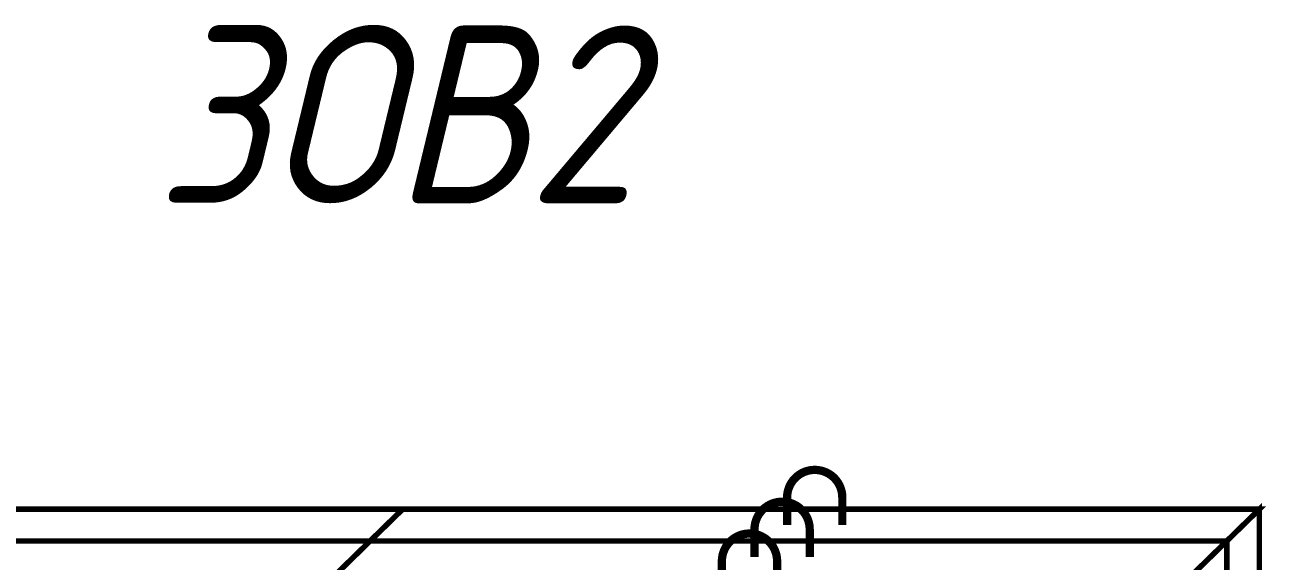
# Model space of a CAD drawing. Header units: millimetres. Extents: x -300689 to 10556, y -104928 to 107291.
# Drawn here: x -24125 to -24035.1, y 30434 to 30472.9 of the extents above; entities that cross this region are included whole.
import ezdxf

# ---------------------------------------------------------------- set-up
doc = ezdxf.new("R2010")
doc.units = ezdxf.units.MM
doc.layers.add('линии', color=7, linetype='Continuous')
doc.layers.add('толстая', color=7, linetype='Continuous', lineweight=60)
doc.styles.add('чертежный', font='isocpeui.ttf', dxfattribs={"width": 0.9})

msp = doc.modelspace()

# ---------------------------------------------------------------- linework, layer by layer
at = {"layer": 'линии', "linetype": 'ByBlock', "ltscale": 0.25, "const_width": 0.6}
for points in [[(-24069.7822, 30436.6352), (-24069.7822, 30438.6352, -0.4142136), (-24067.7822, 30440.6352), (-24067.7822, 30440.6352, -0.4142136), (-24065.7822, 30438.6352), (-24065.7822, 30436.6352)], [(-24072.1446, 30434.331), (-24072.1446, 30436.331, -0.4142136), (-24070.1446, 30438.331), (-24070.1446, 30438.331, -0.4142136), (-24068.1446, 30436.331), (-24068.1446, 30434.331)], [(-24074.5069, 30432.0269), (-24074.5069, 30434.0269, -0.4142136), (-24072.5069, 30436.0269), (-24072.5069, 30436.0269, -0.4142136), (-24070.5069, 30434.0269), (-24070.5069, 30432.0269)]]:
    msp.add_lwpolyline(points, format="xyb", dxfattribs=at)
at = {"layer": 'линии', "linetype": 'ByBlock', "ltscale": 0.25, "const_width": 0.4}
for points in [[(-24162.0684, 30435.4831), (-24159.7061, 30437.7873), (-24097.6361, 30437.7873), (-24099.9984, 30435.4831), (-24097.6361, 30437.7873), (-24035.5661, 30437.7873), (-24037.9284, 30435.4831), (-24035.5661, 30437.7873), (-24035.5661, 30423.7873), (-24037.9284, 30421.4831)], [(-24164.4308, 30433.179), (-24162.0684, 30435.4831), (-24099.9984, 30435.4831), (-24102.3608, 30433.179), (-24099.9984, 30435.4831), (-24037.9284, 30435.4831), (-24040.2908, 30433.179), (-24037.9284, 30435.4831), (-24037.9284, 30421.4831), (-24040.2908, 30419.179)]]:
    msp.add_lwpolyline(points, dxfattribs=at)

# ---------------------------------------------------------------- texts
at = {"layer": 'толстая', "lineweight": 25, "style": 'чертежный', "width": 0.9}
msp.add_text('3ОВ2', height=12.87152, dxfattribs=at).set_placement((-24115.5397, 30459.9374))

doc.saveas('drawing.dxf')
